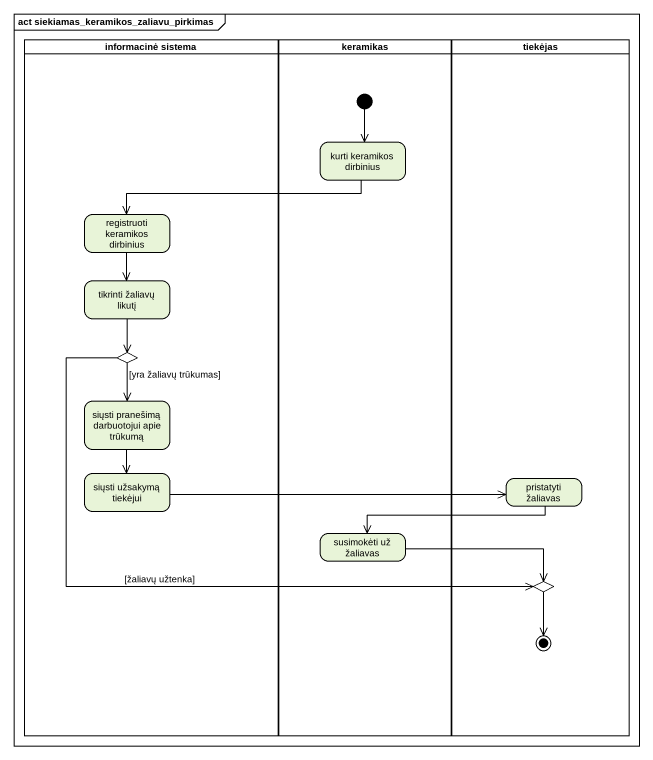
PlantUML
@startuml
mainframe act siekiamas_keramikos_zaliavu_pirkimas
hide empty description
state "informacinė sistema" as informacinė_sistema <<partition>> {
  state "registruoti keramikos dirbinius" as registruoti_keramikos
  state "tikrinti žaliavų likutį" as tikrinti_žaliavų_likutį
  state choice1 <<choice>>
  state "siųsti pranešimą darbuotojui apie trūkumą" as siųsti_pranešimą
  state "siųsti užsakymą tiekėjui" as siųsti_užsakymą_tiekėjui
}
state keramikas <<partition>> {
  state "kurti keramikos dirbinius" as kurti_keramikos_dirbinius
  state "susimokėti už žaliavas" as susimokėti_už_žaliavas
  [*] --> kurti_keramikos_dirbinius
}
state tiekėjas <<partition>> {
  state "pristatyti žaliavas" as pristatyti_žaliavas
  state choice2 <<choice>>
  choice2 --> [*]
}
kurti_keramikos_dirbinius -left-> registruoti_keramikos
registruoti_keramikos --> tikrinti_žaliavų_likutį
tikrinti_žaliavų_likutį --> choice1
choice1 --> siųsti_pranešimą : [yra žaliavų trūkumas]
choice1 -right-> choice2 : [žaliavų užtenka]
siųsti_pranešimą --> siųsti_užsakymą_tiekėjui
siųsti_užsakymą_tiekėjui -right-> pristatyti_žaliavas
pristatyti_žaliavas -left-> susimokėti_už_žaliavas
susimokėti_už_žaliavas -right-> choice2
@enduml
